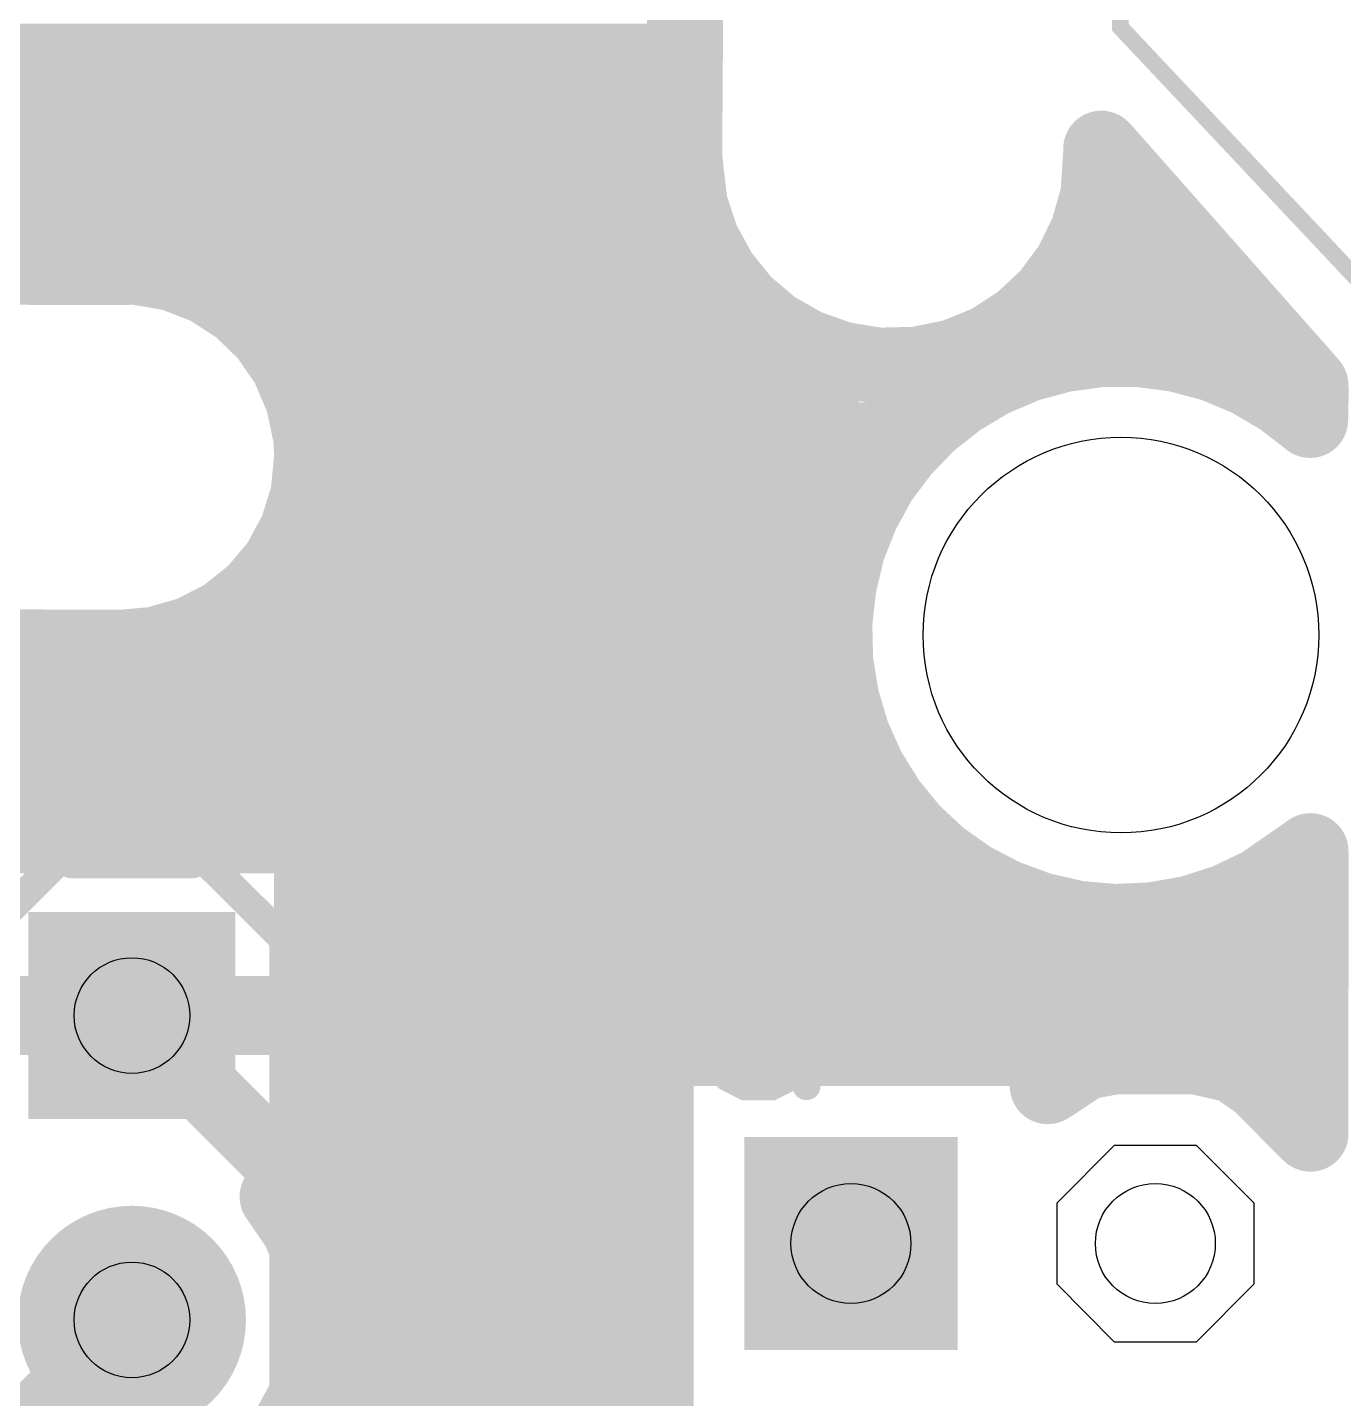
# Model space of a CAD drawing. Extents: x -0.29 to 2.65, y -0.09 to 2.49.
# Drawn here: x 1.891 to 2.3233, y 1.1494 to 1.6 of the extents above; entities that cross this region are included whole.
import ezdxf

# ---------------------------------------------------------------- set-up
doc = ezdxf.new("R2010")
doc.units = 0
for name, color, linetype in [('Board_Outline', 13, 'CONTINUOUS'), ('Bottom', 6, 'CONTINUOUS'), ('Bottom_Mask', 10, 'CONTINUOUS'), ('Drill_Bottom', 8, 'CONTINUOUS'), ('Drill_Top', 7, 'CONTINUOUS'), ('Top', 5, 'CONTINUOUS'), ('Top_Mask', 3, 'CONTINUOUS'), ('Top_Silk', 2, 'CONTINUOUS')]:
    doc.layers.add(name, color=color, linetype=linetype)

msp = doc.modelspace()

# ---------------------------------------------------------------- linework, layer by layer
at = {"layer": 'Board_Outline', "linetype": 'CONTINUOUS', "const_width": 0.0055}
msp.add_lwpolyline([(0.1, 2.1), (0, 2), (0, 0.1), (0.1125, 0), (2.25, 0), (2.25, 0.1063), (2.35, 0.1938), (2.35, 1.4937), (2.25, 1.6), (2.25, 2.05), (2.2, 2.1062), (0.1, 2.1)], dxfattribs=at)
at = {"layer": 'Bottom', "linetype": 'CONTINUOUS'}
for points, const_width in [([(2.1067, 1.5573), (2.1074, 1.6651)], 0.025), ([(1.0449, 1.5887), (2.1043, 1.5887)], 0.025), ([(1.0449, 1.5638), (2.1043, 1.5638)], 0.025), ([(2.2438, 1.5601), (2.2428, 1.5448)], 0.025), ([(2.3125, 1.4824), (2.2438, 1.5601)], 0.025), ([(2.1085, 1.5418), (2.1067, 1.5573)], 0.025), ([(2.1124, 1.53), (2.1085, 1.5418)], 0.025), ([(2.2428, 1.5448), (2.2394, 1.5328)], 0.025), ([(1.0449, 1.5389), (2.1067, 1.5389)], 0.025), ([(2.2441, 1.5389), (2.2602, 1.5389)], 0.025), ([(2.2394, 1.5328), (2.2339, 1.5216)], 0.025), ([(2.1184, 1.519), (2.1124, 1.53)], 0.025), ([(1.8359, 1.5215), (1.9218, 1.5212)], 0.025), ([(1.9218, 1.5212), (1.9263, 1.5214)], 0.025), ([(1.9263, 1.5214), (1.9386, 1.5193)], 0.025), ([(1.9386, 1.5193), (1.9502, 1.5148)], 0.025), ([(2.2339, 1.5216), (2.2265, 1.5116)], 0.025), ([(1.9502, 1.5148), (1.9607, 1.508)], 0.025), ([(2.1262, 1.5093), (2.1184, 1.519)], 0.025), ([(1.9539, 1.5141), (2.1196, 1.5141)], 0.025), ([(2.2265, 1.5116), (2.2174, 1.5031)], 0.025), ([(2.2312, 1.5141), (2.2821, 1.5141)], 0.025), ([(1.9607, 1.508), (1.9697, 1.4993)], 0.025), ([(2.1357, 1.5012), (2.1262, 1.5093)], 0.025), ([(2.1465, 1.495), (2.1357, 1.5012)], 0.025), ([(2.2174, 1.5031), (2.2069, 1.4963)], 0.025), ([(1.9697, 1.4993), (1.9767, 1.4891)], 0.025), ([(2.1583, 1.4908), (2.1465, 1.495)], 0.025), ([(2.2069, 1.4963), (2.1953, 1.4916)], 0.025), ([(2.2191, 1.4893), (2.2312, 1.4926)], 0.025), ([(2.2312, 1.4926), (2.2436, 1.4943)], 0.025), ([(2.2436, 1.4943), (2.256, 1.4943)], 0.025), ([(2.256, 1.4943), (2.2684, 1.4927)], 0.025), ([(2.2684, 1.4927), (2.2805, 1.4895)], 0.025), ([(1.9767, 1.4891), (1.9816, 1.4776)], 0.025), ([(1.9793, 1.4892), (2.1641, 1.4892)], 0.025), ([(2.1706, 1.4888), (2.1583, 1.4908)], 0.025), ([(2.1831, 1.4891), (2.1706, 1.4888)], 0.025), ([(2.1953, 1.4916), (2.1831, 1.4891)], 0.025), ([(2.1864, 1.4892), (2.2164, 1.4892)], 0.025), ([(2.2076, 1.4844), (2.2191, 1.4893)], 0.025), ([(2.2805, 1.4895), (2.292, 1.4847)], 0.025), ([(2.2839, 1.4892), (2.3043, 1.4892)], 0.025), ([(2.1969, 1.478), (2.2076, 1.4844)], 0.025), ([(2.292, 1.4847), (2.3028, 1.4784)], 0.025), ([(2.3124, 1.471), (2.3125, 1.4824)], 0.025), ([(1.9816, 1.4776), (1.9842, 1.4654)], 0.025), ([(2.1871, 1.4703), (2.1969, 1.478)], 0.025), ([(2.3028, 1.4784), (2.3124, 1.471)], 0.025), ([(2.1784, 1.4613), (2.1871, 1.4703)], 0.025), ([(1.9842, 1.4654), (1.9845, 1.4588)], 0.025), ([(1.9867, 1.4643), (2.1786, 1.4643)], 0.025), ([(2.1709, 1.4513), (2.1784, 1.4613)], 0.025), ([(1.9845, 1.4588), (1.9833, 1.4464)], 0.025), ([(2.1649, 1.4404), (2.1709, 1.4513)], 0.025), ([(1.9833, 1.4464), (1.9796, 1.4345)], 0.025), ([(1.9839, 1.4395), (2.1621, 1.4395)], 0.025), ([(2.1603, 1.4287), (2.1649, 1.4404)], 0.025), ([(1.9796, 1.4345), (1.9736, 1.4235)], 0.025), ([(2.1574, 1.4166), (2.1603, 1.4287)], 0.025), ([(1.9736, 1.4235), (1.9656, 1.414)], 0.025), ([(2.156, 1.4042), (2.1574, 1.4166)], 0.025), ([(1.9656, 1.414), (1.9558, 1.4062)], 0.025), ([(1.9687, 1.4146), (2.1547, 1.4146)], 0.025), ([(1.9558, 1.4062), (1.9447, 1.4005)], 0.025), ([(2.1563, 1.3917), (2.156, 1.4042)], 0.025), ([(1.9447, 1.4005), (1.9327, 1.3971)], 0.025), ([(1.9218, 1.3961), (1.8234, 1.3965)], 0.025), ([(1.9327, 1.3971), (1.9218, 1.3961)], 0.025), ([(1.7617, 1.3897), (2.1539, 1.3897)], 0.025), ([(2.1583, 1.3794), (2.1563, 1.3917)], 0.025), ([(2.1619, 1.3674), (2.1583, 1.3794)], 0.025), ([(2.167, 1.356), (2.1619, 1.3674)], 0.025), ([(1.7617, 1.3649), (2.1602, 1.3649)], 0.025), ([(2.1736, 1.3454), (2.167, 1.356)], 0.025), ([(2.1815, 1.3357), (2.1736, 1.3454)], 0.025), ([(1.7617, 1.34), (2.1754, 1.34)], 0.025), ([(1.866, 1.3345), (1.9845, 1.3345)], 0.025), ([(1.9845, 1.3345), (1.9845, 1.216)], 0.025), ([(2.1906, 1.3272), (2.1815, 1.3357)], 0.025), ([(2.2008, 1.32), (2.1906, 1.3272)], 0.025), ([(2.3125, 1.3293), (2.2962, 1.318)], 0.025), ([(2.3124, 1.2365), (2.3125, 1.3293)], 0.025), ([(2.2119, 1.3142), (2.2008, 1.32)], 0.025), ([(2.2962, 1.318), (2.2849, 1.3126)], 0.025), ([(1.9871, 1.3151), (2.2075, 1.3151)], 0.025), ([(2.2236, 1.3099), (2.2119, 1.3142)], 0.025), ([(2.2849, 1.3126), (2.273, 1.3088)], 0.025), ([(2.2929, 1.3151), (2.3102, 1.3151)], 0.025), ([(2.2358, 1.3071), (2.2236, 1.3099)], 0.025), ([(2.273, 1.3088), (2.2607, 1.3066)], 0.025), ([(2.2482, 1.306), (2.2358, 1.3071)], 0.025), ([(2.2607, 1.3066), (2.2482, 1.306)], 0.025), ([(1.9871, 1.2903), (2.3102, 1.2903)], 0.025), ([(1.9253, 1.2753), (1.8003, 1.2753)], 0.023), ([(1.8661, 1.2753), (1.9845, 1.2753)], 0.026), ([(2.075, 1.1256), (1.9253, 1.2753)], 0.023), ([(1.9871, 1.2654), (2.3102, 1.2654)], 0.025), ([(2.0973, 1.1361), (2.0973, 1.2646)], 0.025), ([(2.0973, 1.2646), (2.2258, 1.2646)], 0.025), ([(2.2258, 1.2646), (2.2262, 1.2521)], 0.025), ([(2.2262, 1.2521), (2.2383, 1.2601)], 0.025), ([(2.2383, 1.2601), (2.2481, 1.2619)], 0.025), ([(2.2481, 1.2619), (2.2749, 1.2619)], 0.025), ([(2.2749, 1.2619), (2.2873, 1.2591)], 0.025), ([(2.2873, 1.2591), (2.2956, 1.2534)], 0.025), ([(2.2956, 1.2534), (2.3124, 1.2365)], 0.025), ([(1.9871, 1.2405), (2.095, 1.2405)], 0.025), ([(1.9845, 1.216), (1.9732, 1.2158)], 0.025), ([(1.9732, 1.2158), (1.9802, 1.2055)], 0.025), ([(1.9757, 1.2156), (2.095, 1.2156)], 0.025), ([(1.9802, 1.2055), (1.9851, 1.194)], 0.025), ([(1.9851, 1.194), (1.9877, 1.1818)], 0.025), ([(1.9886, 1.1908), (2.095, 1.1908)], 0.025), ([(1.9877, 1.1818), (1.988, 1.1753)], 0.025), ([(1.7625, 1.0125), (1.9253, 1.1753)], 0.023), ([(1.988, 1.1753), (1.9868, 1.1629)], 0.025), ([(1.9898, 1.1659), (2.095, 1.1659)], 0.025), ([(1.9868, 1.1629), (1.9831, 1.1509)], 0.025), ([(1.9831, 1.1509), (1.9771, 1.14)], 0.025), ([(1.9804, 1.141), (2.095, 1.141)], 0.025), ([(1.9771, 1.14), (1.9691, 1.1304)], 0.025)]:
    msp.add_lwpolyline(points, dxfattribs=dict(at, const_width=const_width))
for points, const_width in [([(2.2375, 1.5601, 1), (2.25, 1.5601, 1), (2.2375, 1.5601, 1)], 0.0125), ([(2.2375, 1.5601, 1), (2.25, 1.5601, 1), (2.2375, 1.5601, 1)], 0.0125), ([(2.1005, 1.5573, 1), (2.113, 1.5573, 1), (2.1005, 1.5573, 1)], 0.0125), ([(2.1005, 1.5573, 1), (2.113, 1.5573, 1), (2.1005, 1.5573, 1)], 0.0125), ([(2.1022, 1.5418, 1), (2.1147, 1.5418, 1), (2.1022, 1.5418, 1)], 0.0125), ([(2.1022, 1.5418, 1), (2.1147, 1.5418, 1), (2.1022, 1.5418, 1)], 0.0125), ([(2.2366, 1.5448, 1), (2.2491, 1.5448, 1), (2.2366, 1.5448, 1)], 0.0125), ([(2.2366, 1.5448, 1), (2.2491, 1.5448, 1), (2.2366, 1.5448, 1)], 0.0125), ([(2.2332, 1.5328, 1), (2.2457, 1.5328, 1), (2.2332, 1.5328, 1)], 0.0125), ([(2.2332, 1.5328, 1), (2.2457, 1.5328, 1), (2.2332, 1.5328, 1)], 0.0125), ([(2.1061, 1.53, 1), (2.1186, 1.53, 1), (2.1061, 1.53, 1)], 0.0125), ([(2.1061, 1.53, 1), (2.1186, 1.53, 1), (2.1061, 1.53, 1)], 0.0125), ([(1.9155, 1.5212, 1), (1.928, 1.5212, 1), (1.9155, 1.5212, 1)], 0.0125), ([(1.9155, 1.5212, 1), (1.928, 1.5212, 1), (1.9155, 1.5212, 1)], 0.0125), ([(1.92, 1.5214, 1), (1.9325, 1.5214, 1), (1.92, 1.5214, 1)], 0.0125), ([(1.92, 1.5214, 1), (1.9325, 1.5214, 1), (1.92, 1.5214, 1)], 0.0125), ([(1.9323, 1.5193, 1), (1.9448, 1.5193, 1), (1.9323, 1.5193, 1)], 0.0125), ([(1.9323, 1.5193, 1), (1.9448, 1.5193, 1), (1.9323, 1.5193, 1)], 0.0125), ([(2.2277, 1.5216, 1), (2.2402, 1.5216, 1), (2.2277, 1.5216, 1)], 0.0125), ([(2.2277, 1.5216, 1), (2.2402, 1.5216, 1), (2.2277, 1.5216, 1)], 0.0125), ([(1.9439, 1.5148, 1), (1.9564, 1.5148, 1), (1.9439, 1.5148, 1)], 0.0125), ([(1.9439, 1.5148, 1), (1.9564, 1.5148, 1), (1.9439, 1.5148, 1)], 0.0125), ([(2.1121, 1.519, 1), (2.1246, 1.519, 1), (2.1121, 1.519, 1)], 0.0125), ([(2.1121, 1.519, 1), (2.1246, 1.519, 1), (2.1121, 1.519, 1)], 0.0125), ([(2.2203, 1.5116, 1), (2.2328, 1.5116, 1), (2.2203, 1.5116, 1)], 0.0125), ([(2.2203, 1.5116, 1), (2.2328, 1.5116, 1), (2.2203, 1.5116, 1)], 0.0125), ([(1.9544, 1.508, 1), (1.9669, 1.508, 1), (1.9544, 1.508, 1)], 0.0125), ([(1.9544, 1.508, 1), (1.9669, 1.508, 1), (1.9544, 1.508, 1)], 0.0125), ([(2.12, 1.5093, 1), (2.1325, 1.5093, 1), (2.12, 1.5093, 1)], 0.0125), ([(2.12, 1.5093, 1), (2.1325, 1.5093, 1), (2.12, 1.5093, 1)], 0.0125), ([(2.1295, 1.5012, 1), (2.142, 1.5012, 1), (2.1295, 1.5012, 1)], 0.0125), ([(2.1295, 1.5012, 1), (2.142, 1.5012, 1), (2.1295, 1.5012, 1)], 0.0125), ([(2.2111, 1.5031, 1), (2.2236, 1.5031, 1), (2.2111, 1.5031, 1)], 0.0125), ([(2.2111, 1.5031, 1), (2.2236, 1.5031, 1), (2.2111, 1.5031, 1)], 0.0125), ([(1.9634, 1.4993, 1), (1.9759, 1.4993, 1), (1.9634, 1.4993, 1)], 0.0125), ([(1.9634, 1.4993, 1), (1.9759, 1.4993, 1), (1.9634, 1.4993, 1)], 0.0125), ([(2.1403, 1.495, 1), (2.1528, 1.495, 1), (2.1403, 1.495, 1)], 0.0125), ([(2.1403, 1.495, 1), (2.1528, 1.495, 1), (2.1403, 1.495, 1)], 0.0125), ([(2.2006, 1.4963, 1), (2.2131, 1.4963, 1), (2.2006, 1.4963, 1)], 0.0125), ([(2.2006, 1.4963, 1), (2.2131, 1.4963, 1), (2.2006, 1.4963, 1)], 0.0125), ([(2.2249, 1.4926, 1), (2.2374, 1.4926, 1), (2.2249, 1.4926, 1)], 0.0125), ([(2.2249, 1.4926, 1), (2.2374, 1.4926, 1), (2.2249, 1.4926, 1)], 0.0125), ([(2.2373, 1.4943, 1), (2.2498, 1.4943, 1), (2.2373, 1.4943, 1)], 0.0125), ([(2.2373, 1.4943, 1), (2.2498, 1.4943, 1), (2.2373, 1.4943, 1)], 0.0125), ([(2.2498, 1.4943, 1), (2.2623, 1.4943, 1), (2.2498, 1.4943, 1)], 0.0125), ([(2.2498, 1.4943, 1), (2.2623, 1.4943, 1), (2.2498, 1.4943, 1)], 0.0125), ([(2.2622, 1.4927, 1), (2.2747, 1.4927, 1), (2.2622, 1.4927, 1)], 0.0125), ([(2.2622, 1.4927, 1), (2.2747, 1.4927, 1), (2.2622, 1.4927, 1)], 0.0125), ([(1.9705, 1.4891, 1), (1.983, 1.4891, 1), (1.9705, 1.4891, 1)], 0.0125), ([(1.9705, 1.4891, 1), (1.983, 1.4891, 1), (1.9705, 1.4891, 1)], 0.0125), ([(2.152, 1.4908, 1), (2.1645, 1.4908, 1), (2.152, 1.4908, 1)], 0.0125), ([(2.152, 1.4908, 1), (2.1645, 1.4908, 1), (2.152, 1.4908, 1)], 0.0125), ([(2.1644, 1.4888, 1), (2.1769, 1.4888, 1), (2.1644, 1.4888, 1)], 0.0125), ([(2.1644, 1.4888, 1), (2.1769, 1.4888, 1), (2.1644, 1.4888, 1)], 0.0125), ([(2.1768, 1.4891, 1), (2.1893, 1.4891, 1), (2.1768, 1.4891, 1)], 0.0125), ([(2.1768, 1.4891, 1), (2.1893, 1.4891, 1), (2.1768, 1.4891, 1)], 0.0125), ([(2.1891, 1.4916, 1), (2.2016, 1.4916, 1), (2.1891, 1.4916, 1)], 0.0125), ([(2.1891, 1.4916, 1), (2.2016, 1.4916, 1), (2.1891, 1.4916, 1)], 0.0125), ([(2.2129, 1.4893, 1), (2.2254, 1.4893, 1), (2.2129, 1.4893, 1)], 0.0125), ([(2.2129, 1.4893, 1), (2.2254, 1.4893, 1), (2.2129, 1.4893, 1)], 0.0125), ([(2.2742, 1.4895, 1), (2.2867, 1.4895, 1), (2.2742, 1.4895, 1)], 0.0125), ([(2.2742, 1.4895, 1), (2.2867, 1.4895, 1), (2.2742, 1.4895, 1)], 0.0125), ([(2.2014, 1.4844, 1), (2.2139, 1.4844, 1), (2.2014, 1.4844, 1)], 0.0125), ([(2.2014, 1.4844, 1), (2.2139, 1.4844, 1), (2.2014, 1.4844, 1)], 0.0125), ([(2.2858, 1.4847, 1), (2.2983, 1.4847, 1), (2.2858, 1.4847, 1)], 0.0125), ([(2.2858, 1.4847, 1), (2.2983, 1.4847, 1), (2.2858, 1.4847, 1)], 0.0125), ([(2.3062, 1.4824, 1), (2.3187, 1.4824, 1), (2.3062, 1.4824, 1)], 0.0125), ([(2.3062, 1.4824, 1), (2.3187, 1.4824, 1), (2.3062, 1.4824, 1)], 0.0125), ([(1.9754, 1.4776, 1), (1.9879, 1.4776, 1), (1.9754, 1.4776, 1)], 0.0125), ([(1.9754, 1.4776, 1), (1.9879, 1.4776, 1), (1.9754, 1.4776, 1)], 0.0125), ([(2.1906, 1.478, 1), (2.2031, 1.478, 1), (2.1906, 1.478, 1)], 0.0125), ([(2.1906, 1.478, 1), (2.2031, 1.478, 1), (2.1906, 1.478, 1)], 0.0125), ([(2.2966, 1.4784, 1), (2.3091, 1.4784, 1), (2.2966, 1.4784, 1)], 0.0125), ([(2.2966, 1.4784, 1), (2.3091, 1.4784, 1), (2.2966, 1.4784, 1)], 0.0125), ([(2.1808, 1.4703, 1), (2.1933, 1.4703, 1), (2.1808, 1.4703, 1)], 0.0125), ([(2.1808, 1.4703, 1), (2.1933, 1.4703, 1), (2.1808, 1.4703, 1)], 0.0125), ([(2.3061, 1.471, 1), (2.3186, 1.471, 1), (2.3061, 1.471, 1)], 0.0125), ([(2.3061, 1.471, 1), (2.3186, 1.471, 1), (2.3061, 1.471, 1)], 0.0125), ([(1.9779, 1.4654, 1), (1.9904, 1.4654, 1), (1.9779, 1.4654, 1)], 0.0125), ([(1.9779, 1.4654, 1), (1.9904, 1.4654, 1), (1.9779, 1.4654, 1)], 0.0125), ([(2.1721, 1.4613, 1), (2.1846, 1.4613, 1), (2.1721, 1.4613, 1)], 0.0125), ([(2.1721, 1.4613, 1), (2.1846, 1.4613, 1), (2.1721, 1.4613, 1)], 0.0125), ([(1.9782, 1.4588, 1), (1.9907, 1.4588, 1), (1.9782, 1.4588, 1)], 0.0125), ([(1.9782, 1.4588, 1), (1.9907, 1.4588, 1), (1.9782, 1.4588, 1)], 0.0125), ([(2.1647, 1.4513, 1), (2.1772, 1.4513, 1), (2.1647, 1.4513, 1)], 0.0125), ([(2.1647, 1.4513, 1), (2.1772, 1.4513, 1), (2.1647, 1.4513, 1)], 0.0125), ([(1.977, 1.4464, 1), (1.9895, 1.4464, 1), (1.977, 1.4464, 1)], 0.0125), ([(1.977, 1.4464, 1), (1.9895, 1.4464, 1), (1.977, 1.4464, 1)], 0.0125), ([(2.1586, 1.4404, 1), (2.1711, 1.4404, 1), (2.1586, 1.4404, 1)], 0.0125), ([(2.1586, 1.4404, 1), (2.1711, 1.4404, 1), (2.1586, 1.4404, 1)], 0.0125), ([(1.9733, 1.4345, 1), (1.9858, 1.4345, 1), (1.9733, 1.4345, 1)], 0.0125), ([(1.9733, 1.4345, 1), (1.9858, 1.4345, 1), (1.9733, 1.4345, 1)], 0.0125), ([(2.1541, 1.4287, 1), (2.1666, 1.4287, 1), (2.1541, 1.4287, 1)], 0.0125), ([(2.1541, 1.4287, 1), (2.1666, 1.4287, 1), (2.1541, 1.4287, 1)], 0.0125), ([(1.9674, 1.4235, 1), (1.9799, 1.4235, 1), (1.9674, 1.4235, 1)], 0.0125), ([(1.9674, 1.4235, 1), (1.9799, 1.4235, 1), (1.9674, 1.4235, 1)], 0.0125), ([(2.1511, 1.4166, 1), (2.1636, 1.4166, 1), (2.1511, 1.4166, 1)], 0.0125), ([(2.1511, 1.4166, 1), (2.1636, 1.4166, 1), (2.1511, 1.4166, 1)], 0.0125), ([(1.9593, 1.414, 1), (1.9718, 1.414, 1), (1.9593, 1.414, 1)], 0.0125), ([(1.9593, 1.414, 1), (1.9718, 1.414, 1), (1.9593, 1.414, 1)], 0.0125), ([(1.9496, 1.4062, 1), (1.9621, 1.4062, 1), (1.9496, 1.4062, 1)], 0.0125), ([(1.9496, 1.4062, 1), (1.9621, 1.4062, 1), (1.9496, 1.4062, 1)], 0.0125), ([(2.1498, 1.4042, 1), (2.1623, 1.4042, 1), (2.1498, 1.4042, 1)], 0.0125), ([(2.1498, 1.4042, 1), (2.1623, 1.4042, 1), (2.1498, 1.4042, 1)], 0.0125), ([(1.9385, 1.4005, 1), (1.951, 1.4005, 1), (1.9385, 1.4005, 1)], 0.0125), ([(1.9385, 1.4005, 1), (1.951, 1.4005, 1), (1.9385, 1.4005, 1)], 0.0125), ([(1.9155, 1.3961, 1), (1.928, 1.3961, 1), (1.9155, 1.3961, 1)], 0.0125), ([(1.9155, 1.3961, 1), (1.928, 1.3961, 1), (1.9155, 1.3961, 1)], 0.0125), ([(1.9265, 1.3971, 1), (1.939, 1.3971, 1), (1.9265, 1.3971, 1)], 0.0125), ([(1.9265, 1.3971, 1), (1.939, 1.3971, 1), (1.9265, 1.3971, 1)], 0.0125), ([(2.1501, 1.3917, 1), (2.1626, 1.3917, 1), (2.1501, 1.3917, 1)], 0.0125), ([(2.1501, 1.3917, 1), (2.1626, 1.3917, 1), (2.1501, 1.3917, 1)], 0.0125), ([(2.152, 1.3794, 1), (2.1645, 1.3794, 1), (2.152, 1.3794, 1)], 0.0125), ([(2.152, 1.3794, 1), (2.1645, 1.3794, 1), (2.152, 1.3794, 1)], 0.0125), ([(2.1556, 1.3674, 1), (2.1681, 1.3674, 1), (2.1556, 1.3674, 1)], 0.0125), ([(2.1556, 1.3674, 1), (2.1681, 1.3674, 1), (2.1556, 1.3674, 1)], 0.0125), ([(2.1607, 1.356, 1), (2.1732, 1.356, 1), (2.1607, 1.356, 1)], 0.0125), ([(2.1607, 1.356, 1), (2.1732, 1.356, 1), (2.1607, 1.356, 1)], 0.0125), ([(2.1673, 1.3454, 1), (2.1798, 1.3454, 1), (2.1673, 1.3454, 1)], 0.0125), ([(2.1673, 1.3454, 1), (2.1798, 1.3454, 1), (2.1673, 1.3454, 1)], 0.0125), ([(1.9783, 1.3345, 1), (1.9908, 1.3345, 1), (1.9783, 1.3345, 1)], 0.0125), ([(1.9783, 1.3345, 1), (1.9908, 1.3345, 1), (1.9783, 1.3345, 1)], 0.0125), ([(2.1752, 1.3357, 1), (2.1877, 1.3357, 1), (2.1752, 1.3357, 1)], 0.0125), ([(2.1752, 1.3357, 1), (2.1877, 1.3357, 1), (2.1752, 1.3357, 1)], 0.0125), ([(2.1844, 1.3272, 1), (2.1969, 1.3272, 1), (2.1844, 1.3272, 1)], 0.0125), ([(2.1844, 1.3272, 1), (2.1969, 1.3272, 1), (2.1844, 1.3272, 1)], 0.0125), ([(2.3062, 1.3293, 1), (2.3187, 1.3293, 1), (2.3062, 1.3293, 1)], 0.0125), ([(2.3062, 1.3293, 1), (2.3187, 1.3293, 1), (2.3062, 1.3293, 1)], 0.0125), ([(2.1946, 1.32, 1), (2.2071, 1.32, 1), (2.1946, 1.32, 1)], 0.0125), ([(2.1946, 1.32, 1), (2.2071, 1.32, 1), (2.1946, 1.32, 1)], 0.0125), ([(2.2899, 1.318, 1), (2.3024, 1.318, 1), (2.2899, 1.318, 1)], 0.0125), ([(2.2899, 1.318, 1), (2.3024, 1.318, 1), (2.2899, 1.318, 1)], 0.0125), ([(2.2056, 1.3142, 1), (2.2181, 1.3142, 1), (2.2056, 1.3142, 1)], 0.0125), ([(2.2056, 1.3142, 1), (2.2181, 1.3142, 1), (2.2056, 1.3142, 1)], 0.0125), ([(2.2786, 1.3126, 1), (2.2911, 1.3126, 1), (2.2786, 1.3126, 1)], 0.0125), ([(2.2786, 1.3126, 1), (2.2911, 1.3126, 1), (2.2786, 1.3126, 1)], 0.0125), ([(2.2173, 1.3099, 1), (2.2298, 1.3099, 1), (2.2173, 1.3099, 1)], 0.0125), ([(2.2173, 1.3099, 1), (2.2298, 1.3099, 1), (2.2173, 1.3099, 1)], 0.0125), ([(2.2667, 1.3088, 1), (2.2792, 1.3088, 1), (2.2667, 1.3088, 1)], 0.0125), ([(2.2667, 1.3088, 1), (2.2792, 1.3088, 1), (2.2667, 1.3088, 1)], 0.0125), ([(2.2295, 1.3071, 1), (2.242, 1.3071, 1), (2.2295, 1.3071, 1)], 0.0125), ([(2.2295, 1.3071, 1), (2.242, 1.3071, 1), (2.2295, 1.3071, 1)], 0.0125), ([(2.242, 1.306, 1), (2.2545, 1.306, 1), (2.242, 1.306, 1)], 0.0125), ([(2.242, 1.306, 1), (2.2545, 1.306, 1), (2.242, 1.306, 1)], 0.0125), ([(2.2545, 1.3066, 1), (2.267, 1.3066, 1), (2.2545, 1.3066, 1)], 0.0125), ([(2.2545, 1.3066, 1), (2.267, 1.3066, 1), (2.2545, 1.3066, 1)], 0.0125), ([(1.9195, 1.2753, 1), (1.931, 1.2753, 1), (1.9195, 1.2753, 1)], 0.0115), ([(1.9195, 1.2753, 1), (1.931, 1.2753, 1), (1.9195, 1.2753, 1)], 0.0115), ([(2.091, 1.2646, 1), (2.1035, 1.2646, 1), (2.091, 1.2646, 1)], 0.0125), ([(2.091, 1.2646, 1), (2.1035, 1.2646, 1), (2.091, 1.2646, 1)], 0.0125), ([(2.2195, 1.2646, 1), (2.232, 1.2646, 1), (2.2195, 1.2646, 1)], 0.0125), ([(2.2195, 1.2646, 1), (2.232, 1.2646, 1), (2.2195, 1.2646, 1)], 0.0125), ([(2.232, 1.2601, 1), (2.2445, 1.2601, 1), (2.232, 1.2601, 1)], 0.0125), ([(2.232, 1.2601, 1), (2.2445, 1.2601, 1), (2.232, 1.2601, 1)], 0.0125), ([(2.2419, 1.2619, 1), (2.2544, 1.2619, 1), (2.2419, 1.2619, 1)], 0.0125), ([(2.2419, 1.2619, 1), (2.2544, 1.2619, 1), (2.2419, 1.2619, 1)], 0.0125), ([(2.2687, 1.2619, 1), (2.2812, 1.2619, 1), (2.2687, 1.2619, 1)], 0.0125), ([(2.2687, 1.2619, 1), (2.2812, 1.2619, 1), (2.2687, 1.2619, 1)], 0.0125), ([(2.2811, 1.2591, 1), (2.2936, 1.2591, 1), (2.2811, 1.2591, 1)], 0.0125), ([(2.2811, 1.2591, 1), (2.2936, 1.2591, 1), (2.2811, 1.2591, 1)], 0.0125), ([(2.2199, 1.2521, 1), (2.2324, 1.2521, 1), (2.2199, 1.2521, 1)], 0.0125), ([(2.2199, 1.2521, 1), (2.2324, 1.2521, 1), (2.2199, 1.2521, 1)], 0.0125), ([(2.2893, 1.2534, 1), (2.3018, 1.2534, 1), (2.2893, 1.2534, 1)], 0.0125), ([(2.2893, 1.2534, 1), (2.3018, 1.2534, 1), (2.2893, 1.2534, 1)], 0.0125), ([(2.3062, 1.2365, 1), (2.3187, 1.2365, 1), (2.3062, 1.2365, 1)], 0.0125), ([(2.3062, 1.2365, 1), (2.3187, 1.2365, 1), (2.3062, 1.2365, 1)], 0.0125), ([(1.9669, 1.2158, 1), (1.9794, 1.2158, 1), (1.9669, 1.2158, 1)], 0.0125), ([(1.9669, 1.2158, 1), (1.9794, 1.2158, 1), (1.9669, 1.2158, 1)], 0.0125), ([(1.9783, 1.216, 1), (1.9908, 1.216, 1), (1.9783, 1.216, 1)], 0.0125), ([(1.9783, 1.216, 1), (1.9908, 1.216, 1), (1.9783, 1.216, 1)], 0.0125), ([(1.974, 1.2055, 1), (1.9865, 1.2055, 1), (1.974, 1.2055, 1)], 0.0125), ([(1.974, 1.2055, 1), (1.9865, 1.2055, 1), (1.974, 1.2055, 1)], 0.0125), ([(1.942, 1.1753, 1), (1.9086, 1.1753, 1), (1.942, 1.1753, 1)], 0.0335), ([(1.9789, 1.194, 1), (1.9914, 1.194, 1), (1.9789, 1.194, 1)], 0.0125), ([(1.9789, 1.194, 1), (1.9914, 1.194, 1), (1.9789, 1.194, 1)], 0.0125), ([(1.9814, 1.1818, 1), (1.9939, 1.1818, 1), (1.9814, 1.1818, 1)], 0.0125), ([(1.9814, 1.1818, 1), (1.9939, 1.1818, 1), (1.9814, 1.1818, 1)], 0.0125), ([(1.9195, 1.1753, 1), (1.931, 1.1753, 1), (1.9195, 1.1753, 1)], 0.0115), ([(1.9817, 1.1753, 1), (1.9942, 1.1753, 1), (1.9817, 1.1753, 1)], 0.0125), ([(1.9817, 1.1753, 1), (1.9942, 1.1753, 1), (1.9817, 1.1753, 1)], 0.0125), ([(1.9805, 1.1629, 1), (1.993, 1.1629, 1), (1.9805, 1.1629, 1)], 0.0125), ([(1.9805, 1.1629, 1), (1.993, 1.1629, 1), (1.9805, 1.1629, 1)], 0.0125), ([(1.9768, 1.1509, 1), (1.9893, 1.1509, 1), (1.9768, 1.1509, 1)], 0.0125), ([(1.9768, 1.1509, 1), (1.9893, 1.1509, 1), (1.9768, 1.1509, 1)], 0.0125), ([(1.9709, 1.14, 1), (1.9834, 1.14, 1), (1.9709, 1.14, 1)], 0.0125), ([(1.9709, 1.14, 1), (1.9834, 1.14, 1), (1.9709, 1.14, 1)], 0.0125)]:
    msp.add_lwpolyline(points, format="xyb", dxfattribs=dict(at, const_width=const_width))
msp.add_lwpolyline([(2.2939, 1.187), (2.2749, 1.168), (2.2481, 1.168), (2.2292, 1.187), (2.2292, 1.2138), (2.2481, 1.2327), (2.2749, 1.2327), (2.2939, 1.2138), (2.2939, 1.187)], dxfattribs=at)
at = {"layer": 'Bottom'}
for points in [[(1.8953, 1.3053), (1.9553, 1.3053), (1.8953, 1.2453), (1.9553, 1.2453)], [(2.1265, 1.2354), (2.1965, 1.2354), (2.1265, 1.1654), (2.1965, 1.1654)]]:
    msp.add_solid(points, dxfattribs=at)
at = {"layer": 'Bottom_Mask', "linetype": 'CONTINUOUS'}
msp.add_lwpolyline([(2.2939, 1.187), (2.2749, 1.168), (2.2481, 1.168), (2.2292, 1.187), (2.2292, 1.2138), (2.2481, 1.2327), (2.2749, 1.2327), (2.2939, 1.2138), (2.2939, 1.187)], dxfattribs=at)
at = {"layer": 'Bottom_Mask', "linetype": 'CONTINUOUS', "const_width": 0.0375}
for points in [[(1.944, 1.1753, 1), (1.9065, 1.1753, 1), (1.944, 1.1753, 1)], [(1.9065, 1.1753, 1), (1.944, 1.1753, 1), (1.9065, 1.1753, 1)]]:
    msp.add_lwpolyline(points, format="xyb", dxfattribs=at)
at = {"layer": 'Bottom_Mask'}
for points in [[(1.8913, 1.3093), (1.9593, 1.3093), (1.8913, 1.2413), (1.9593, 1.2413)], [(2.1265, 1.2354), (2.1965, 1.2354), (2.1265, 1.1654), (2.1965, 1.1654)]]:
    msp.add_solid(points, dxfattribs=at)
at = {"layer": 'Drill_Bottom'}
for centre, radius in [((2.2502, 1.4003), 0.065), ((1.9253, 1.2753), 0.019), ((2.1615, 1.2004), 0.0197), ((2.2615, 1.2004), 0.0197), ((1.9253, 1.1753), 0.019)]:
    msp.add_circle(centre, radius, dxfattribs=at)
at = {"layer": 'Drill_Top'}
for centre, radius in [((2.2502, 1.4003), 0.065), ((1.9253, 1.2753), 0.019), ((2.1615, 1.2004), 0.0197), ((2.2615, 1.2004), 0.0197), ((1.9253, 1.1753), 0.019)]:
    msp.add_circle(centre, radius, dxfattribs=at)
at = {"layer": 'Top', "linetype": 'CONTINUOUS'}
msp.add_lwpolyline([(2.2939, 1.187), (2.2749, 1.168), (2.2481, 1.168), (2.2292, 1.187), (2.2292, 1.2138), (2.2481, 1.2327), (2.2749, 1.2327), (2.2939, 1.2138), (2.2939, 1.187)], dxfattribs=at)
at = {"layer": 'Top', "linetype": 'CONTINUOUS', "const_width": 0.0335}
msp.add_lwpolyline([(1.942, 1.1753, 1), (1.9086, 1.1753, 1), (1.942, 1.1753, 1)], format="xyb", dxfattribs=at)
at = {"layer": 'Top'}
for points in [[(1.8953, 1.3053), (1.9553, 1.3053), (1.8953, 1.2453), (1.9553, 1.2453)], [(2.1265, 1.2354), (2.1965, 1.2354), (2.1265, 1.1654), (2.1965, 1.1654)]]:
    msp.add_solid(points, dxfattribs=at)
at = {"layer": 'Top_Mask', "linetype": 'CONTINUOUS'}
msp.add_lwpolyline([(2.2939, 1.187), (2.2749, 1.168), (2.2481, 1.168), (2.2292, 1.187), (2.2292, 1.2138), (2.2481, 1.2327), (2.2749, 1.2327), (2.2939, 1.2138), (2.2939, 1.187)], dxfattribs=at)
at = {"layer": 'Top_Mask', "linetype": 'CONTINUOUS', "const_width": 0.0375}
for points in [[(1.944, 1.1753, 1), (1.9065, 1.1753, 1), (1.944, 1.1753, 1)], [(1.9065, 1.1753, 1), (1.944, 1.1753, 1), (1.9065, 1.1753, 1)]]:
    msp.add_lwpolyline(points, format="xyb", dxfattribs=at)
at = {"layer": 'Top_Mask'}
for points in [[(1.8913, 1.3093), (1.9593, 1.3093), (1.8913, 1.2413), (1.9593, 1.2413)], [(2.1265, 1.2354), (2.1965, 1.2354), (2.1265, 1.1654), (2.1965, 1.1654)]]:
    msp.add_solid(points, dxfattribs=at)
at = {"layer": 'Top_Silk', "linetype": 'CONTINUOUS'}
for points, const_width in [([(1.9003, 1.3253), (1.8753, 1.3004)], 0.0098), ([(1.9053, 1.3253), (1.9453, 1.3253)], 0.0098), ([(1.9503, 1.3253), (1.9753, 1.3004)], 0.0098), ([(2.1469, 1.3124), (2.1469, 1.2521)], 0.0093), ([(1.9753, 1.3004), (1.9753, 1.0502)], 0.0098), ([(2.0438, 1.2808), (2.0381, 1.2865), (2.0324, 1.2894), (2.0237, 1.2894), (2.018, 1.2865), (2.0123, 1.2808), (2.0094, 1.2722), (2.0094, 1.2664), (2.0123, 1.2579), (2.018, 1.2521), (2.0237, 1.2492), (2.0324, 1.2492), (2.0381, 1.2521), (2.0438, 1.2579)], 0.0093), ([(2.0438, 1.2894), (2.0438, 1.2435), (2.041, 1.2349), (2.0381, 1.232), (2.0324, 1.2291), (2.0237, 1.2291), (2.018, 1.232)], 0.0093), ([(2.0624, 1.2923), (2.0624, 1.2521)], 0.0093), ([(2.0624, 1.2808), (2.071, 1.2894), (2.0768, 1.2923), (2.0853, 1.2923), (2.0911, 1.2894), (2.0939, 1.2808), (2.0939, 1.2521)], 0.0093), ([(2.1469, 1.2837), (2.1412, 1.2894), (2.1354, 1.2923), (2.1268, 1.2923), (2.1211, 1.2894), (2.1153, 1.2837), (2.1125, 1.275), (2.1125, 1.2693), (2.1153, 1.2607), (2.1211, 1.255), (2.1268, 1.2521), (2.1354, 1.2521), (2.1412, 1.255), (2.1469, 1.2607)], 0.0093)]:
    msp.add_lwpolyline(points, dxfattribs=dict(at, const_width=const_width))
for points, const_width in [([(1.8978, 1.3253, 1), (1.9027, 1.3253, 1), (1.8978, 1.3253, 1)], 0.0049), ([(1.9028, 1.3253, 1), (1.9077, 1.3253, 1), (1.9028, 1.3253, 1)], 0.0049), ([(1.9428, 1.3253, 1), (1.9477, 1.3253, 1), (1.9428, 1.3253, 1)], 0.0049), ([(1.9478, 1.3253, 1), (1.9527, 1.3253, 1), (1.9478, 1.3253, 1)], 0.0049), ([(2.1446, 1.3124, 1), (2.1492, 1.3124, 1), (2.1446, 1.3124, 1)], 0.0046), ([(1.9728, 1.3004, 1), (1.9777, 1.3004, 1), (1.9728, 1.3004, 1)], 0.0049), ([(1.9728, 1.3004, 1), (1.9777, 1.3004, 1), (1.9728, 1.3004, 1)], 0.0049), ([(2.0415, 1.2894, 1), (2.0462, 1.2894, 1), (2.0415, 1.2894, 1)], 0.0046), ([(2.06, 1.2923, 1), (2.0647, 1.2923, 1), (2.06, 1.2923, 1)], 0.0046), ([(2.0415, 1.2808, 1), (2.0462, 1.2808, 1), (2.0415, 1.2808, 1)], 0.0046), ([(2.06, 1.2808, 1), (2.0647, 1.2808, 1), (2.06, 1.2808, 1)], 0.0046), ([(2.1446, 1.2837, 1), (2.1492, 1.2837, 1), (2.1446, 1.2837, 1)], 0.0046), ([(2.0415, 1.2579, 1), (2.0462, 1.2579, 1), (2.0415, 1.2579, 1)], 0.0046), ([(2.1446, 1.2607, 1), (2.1492, 1.2607, 1), (2.1446, 1.2607, 1)], 0.0046), ([(2.06, 1.2521, 1), (2.0647, 1.2521, 1), (2.06, 1.2521, 1)], 0.0046), ([(2.0916, 1.2521, 1), (2.0962, 1.2521, 1), (2.0916, 1.2521, 1)], 0.0046), ([(2.1446, 1.2521, 1), (2.1492, 1.2521, 1), (2.1446, 1.2521, 1)], 0.0046), ([(2.0157, 1.232, 1), (2.0204, 1.232, 1), (2.0157, 1.232, 1)], 0.0046)]:
    msp.add_lwpolyline(points, format="xyb", dxfattribs=dict(at, const_width=const_width))

doc.saveas('drawing.dxf')
